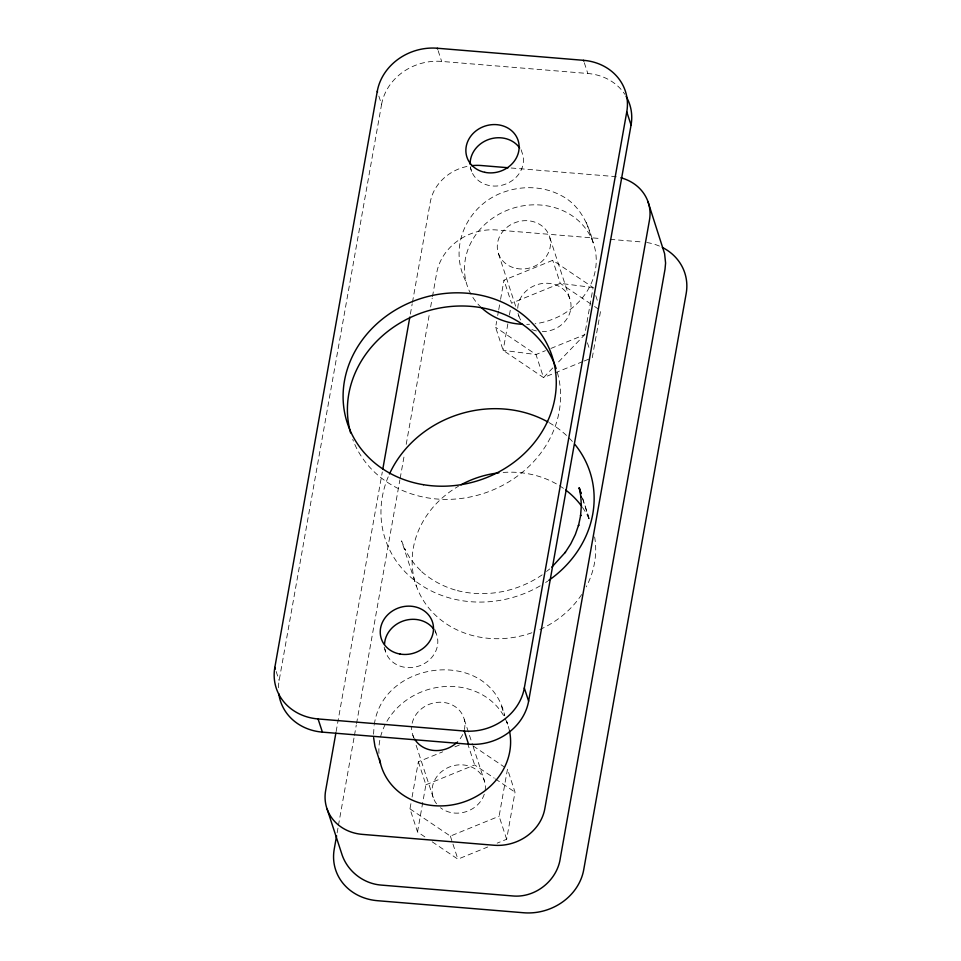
<?xml version="1.0" encoding="UTF-8"?>
<svg xmlns="http://www.w3.org/2000/svg" width="961" height="961" viewBox="0 0 961 961"><rect width="100%" height="100%" fill="white"/><g stroke="black" fill="none" stroke-linecap="round" stroke-linejoin="round"><path stroke-width="0.72" stroke-dasharray="4.8 3.6" d="M373.565 734.216L374.093 725.735M278.462 687.776A52.891 46.873 -18.1 0 1 279.134 680.568L381.577 104.449L378.346 94.562M336.122 731.609L382.298 471.983M410.359 314.139L412.197 303.82M412.461 302.343L430.3 202.038A44.879 39.773 -18.1 0 1 470.145 165.881M337.119 832.875L338.176 826.977M338.428 825.499L354.189 736.859M354.453 735.381L356.291 725.038M356.555 723.561L399.896 479.827M400.16 478.35L404.365 454.709M406.203 444.366L429.579 312.89M430.636 306.991L432.21 298.126M432.474 296.649L436.678 273.008A52.891 46.873 -18.1 0 1 496.741 229.979L601.154 238.604M374.322 724.462C383.295 659.378 490.11 647.546 504.729 715.765L500.705 704.101M424.858 836.875L417.518 831.914L409.975 808.862L411.032 802.976M412.077 797.077L418.359 761.749L442.733 751.814M582.798 361.576L543.53 377.577L503.144 350.345L495.612 327.293L496.657 321.394M497.702 315.508L498.495 311.088M498.747 309.622L500.321 300.793M500.585 299.315L503.984 280.18L552.743 260.299L593.117 287.543L584.744 334.644L556.924 363.63M417.518 831.914L425.891 784.801L418.359 761.749M507.864 323.845L503.144 350.345L535.986 354.525L545.464 350.657M509.426 315.016L510.471 309.118M506.651 839.277L499.107 816.225L507.492 769.112L515.024 792.164L506.651 839.277L497.173 843.145M592.276 357.708L600.661 310.595L592.096 304.817M552.803 367.919L543.53 377.577L535.986 354.525L495.612 327.293M546.521 571.447L549.776 568.912M542.172 574.834C517.859 591.64 486.41 597.886 457.652 590.691L458.265 590.871C444.871 587.339 432.258 580.937 421.819 571.795L422.54 572.444L415.536 565.344L409.566 557.476L404.725 548.959L405.23 549.908L401.578 540.875L416.389 586.102M550.881 348.447L584.744 334.644M584.156 361.024L589.573 358.813M454.925 746.841L460.343 744.631M425.891 784.801L474.65 764.932L494.23 778.134M409.975 808.862L450.361 836.094L499.107 816.225M432.198 841.824L457.892 859.158L487.683 847.013M381.577 104.449A52.891 46.873 -18.1 0 1 441.652 61.42L587.82 73.492A52.891 46.873 -18.1 0 1 624.818 94.286M511.156 167.995L612.77 176.38A44.879 39.773 -18.1 0 1 619.545 177.449M610.103 239.349L642.909 242.052M593.117 287.543L560.275 283.363L511.528 303.232L503.984 280.18M590.871 303.988L560.275 283.363L552.743 260.299M473.232 746L503.816 766.638M495.444 778.963L515.024 792.164M586.342 222.532L593.189 242.592C588.48 224.165 579.735 205.378 562.197 196.08C545.223 186.566 524.406 185.365 506.051 191.347C468.355 202.951 447.225 245.86 466.085 281.801M584.312 62.789L587.82 73.492M595.784 295.676L597.994 302.463M587.399 342.789L589.177 348.218M521.126 149.76L521.991 152.403A26.932 23.869 -18.1 0 1 502.927 184.98A26.932 23.869 -18.1 0 1 470.385 166.758M549.908 237.872L570.366 300.457M438.156 50.717L441.652 61.42M582.462 497.81L589.802 520.249M470.325 167.466L471.623 171.418M498.495 253.728L516.165 307.784M518.027 313.466L518.952 316.313M434.732 629.215L436.03 633.167M464.283 719.441L472.644 745.039M473.112 746.469L484.74 782.026M467.551 743.225L474.65 764.932M450.361 836.094L457.892 859.158M384.172 647.197L386.322 653.792M412.87 735.297L413.795 738.144M416.125 745.255L433.327 797.882M276.179 671.511L279.134 680.568M582.69 498.855L588.793 518.327M436.57 803.804A26.932 23.869 -18.1 0 1 452.535 765.929A26.932 23.869 -18.1 0 1 485.197 790.134M484.284 794.194A26.932 23.869 -18.1 0 1 440.462 807.72M412.173 723.249A26.932 23.869 -18.1 0 1 443.622 702.431A26.932 23.869 -18.1 0 1 464.379 729.543M462.649 734.564A26.932 23.869 -18.1 0 1 456.883 742.469M413.939 737.784A26.932 23.869 -18.1 0 1 411.644 727.309M517.739 308.313A26.932 23.869 -18.1 0 1 545.644 283.243A26.932 23.869 -18.1 0 1 570.966 307.196A26.932 23.869 -18.1 0 1 542.328 331.593M536.418 330.944A26.932 23.869 -18.1 0 1 529.631 328.458M520.67 319.989A26.932 23.869 -18.1 0 1 517.967 312.385M481.281 307.532A66.573 58.993 -18.1 0 1 498.158 214.663A66.573 58.993 -18.1 0 1 593.466 243.373A66.573 58.993 -18.1 0 1 535.109 323.749M529.535 324.253A66.573 58.993 -18.1 0 1 526.736 324.35M378.946 753.46A66.573 58.993 -18.1 0 1 437.015 687.463A66.573 58.993 -18.1 0 1 509.498 731.045M547.734 581.093A107.716 95.451 -18.1 0 1 545.632 582.498M540.214 585.838A107.716 95.451 -18.1 0 1 417.194 582.39A107.716 95.451 -18.1 0 1 388.869 475.299M549.151 422.672A107.716 95.451 -18.1 0 1 573.02 442.204M594.631 536.935A92.749 82.202 -18.1 0 1 586.222 586.883M581.657 594.571A92.749 82.202 -18.1 0 1 537.223 630.692M531.865 632.758A92.749 82.202 -18.1 0 1 419.873 594.27A92.749 82.202 -18.1 0 1 458.481 486.218M503.144 472.44A92.749 82.202 -18.1 0 1 564.551 489.161M582.486 507.408A92.749 82.202 -18.1 0 1 589.934 520.874M646.753 242.508A52.891 46.873 -18.1 0 1 661.204 246.881M557.356 372.436A107.716 95.451 -18.1 0 1 483.683 493.413A107.716 95.451 -18.1 0 1 352.735 439.393M434.901 630.957A26.932 23.869 -18.1 0 1 419.501 665.841A26.932 23.869 -18.1 0 1 384.88 649.095M507.564 724.162L506.615 721.351L507.564 724.162M516.802 268.527A26.932 23.869 -18.1 0 0 549.704 237.115A26.932 23.869 -18.1 0 0 505.222 228.85A26.932 23.869 -18.1 0 0 516.802 268.527"/><path stroke-width="1.44" d="M275.363 669.036L274.834 667.39L377.277 91.271A52.891 46.873 -18.1 0 1 437.339 48.242L583.507 60.315A52.891 46.873 -18.1 0 1 626.764 111.872L631.065 125.05L528.622 701.17A52.891 46.873 -18.1 0 1 468.548 744.198L322.391 732.126A52.891 46.873 -18.1 0 1 278.81 693.746M335.87 733.087L325.635 790.615A44.879 39.773 -18.1 0 0 362.333 834.376L493.846 845.236A44.879 39.773 -18.1 0 0 544.815 808.718L649.468 220.129A44.879 39.773 -18.1 0 0 620.854 177.773M382.814 469.04L409.83 317.094M336.59 835.83L334.236 849.128A52.891 46.873 -18.1 0 0 377.481 900.697L523.649 912.758A52.891 46.873 -18.1 0 0 583.723 869.729L686.166 293.61A52.891 46.873 -18.1 0 0 662.321 247.421M528.622 701.17L524.322 687.992L626.764 111.872M551.83 567.11L565.5 552.143L565.08 552.683L570.774 543.842L575.327 534.532L578.666 524.862L578.474 525.775L580.744 514.988L580.54 515.961L581.333 506.075L580.828 496.26L580.985 497.317L579.207 487.732L580.985 493.51M508.165 167.743L481.269 165.52A44.879 39.773 -18.1 0 0 471.539 165.7M274.834 667.39A52.891 46.873 -18.1 0 0 318.079 718.948L464.247 731.021A52.891 46.873 -18.1 0 0 524.322 687.992M647.93 201.522L664.604 253.668L665.589 263.05L665.012 269.296L560.359 857.885C557.368 880.432 535.325 898.163 512.621 895.94L381.121 885.081C363.775 883.712 348.086 871.759 342.248 855.35L327.172 809.234M583.507 60.315L583.783 61.132M437.339 48.242L437.615 49.071M579.255 487.984L581.081 493.594M377.277 91.271L377.541 92.1M464.247 731.021L468.548 744.198M318.079 718.948L322.391 732.126M380.46 763.37L374.958 746.445L373.613 737.7M456.883 742.469A26.932 23.869 -18.1 0 1 414.587 738.973M522.544 324.289A66.573 58.993 -18.1 0 1 481.281 307.532M509.498 731.045A66.573 58.993 -18.1 0 1 455.634 804.249A66.573 58.993 -18.1 0 1 379.583 759.166M460.956 484.825A92.749 82.202 -18.1 0 1 498.903 472.836M565.717 490.038A92.749 82.202 -18.1 0 1 581.669 506.267M574.798 444.318A107.716 95.451 -18.1 0 1 548.779 580.372M389.457 473.989A107.716 95.451 -18.1 0 1 547.902 421.963M626.091 96.352A52.891 46.873 -18.1 0 1 631.065 125.05M470.169 164.415A26.932 23.869 -18.1 0 1 489.293 139.261A26.932 23.869 -18.1 0 1 519.673 148.042M350.633 432.955A107.716 95.451 -18.1 0 1 425.771 311.508A107.716 95.451 -18.1 0 1 556.155 368.58M384.544 644.254A26.932 23.869 -18.1 0 1 404.113 620.686A26.932 23.869 -18.1 0 1 433.531 628.902M484.812 172.319A26.932 23.869 -18.1 0 0 518.435 141.531A26.932 23.869 -18.1 0 0 474.253 132.342A26.932 23.869 -18.1 0 0 484.812 172.319M423.441 484.704A107.716 95.451 -18.1 0 0 552.275 356.699A107.716 95.451 -18.1 0 0 373.336 327.148A107.716 95.451 -18.1 0 0 423.441 484.704M400.076 654.057A26.932 23.869 -18.1 0 0 432.582 622.308A26.932 23.869 -18.1 0 0 387.956 614.547A26.932 23.869 -18.1 0 0 400.076 654.057"/></g></svg>
